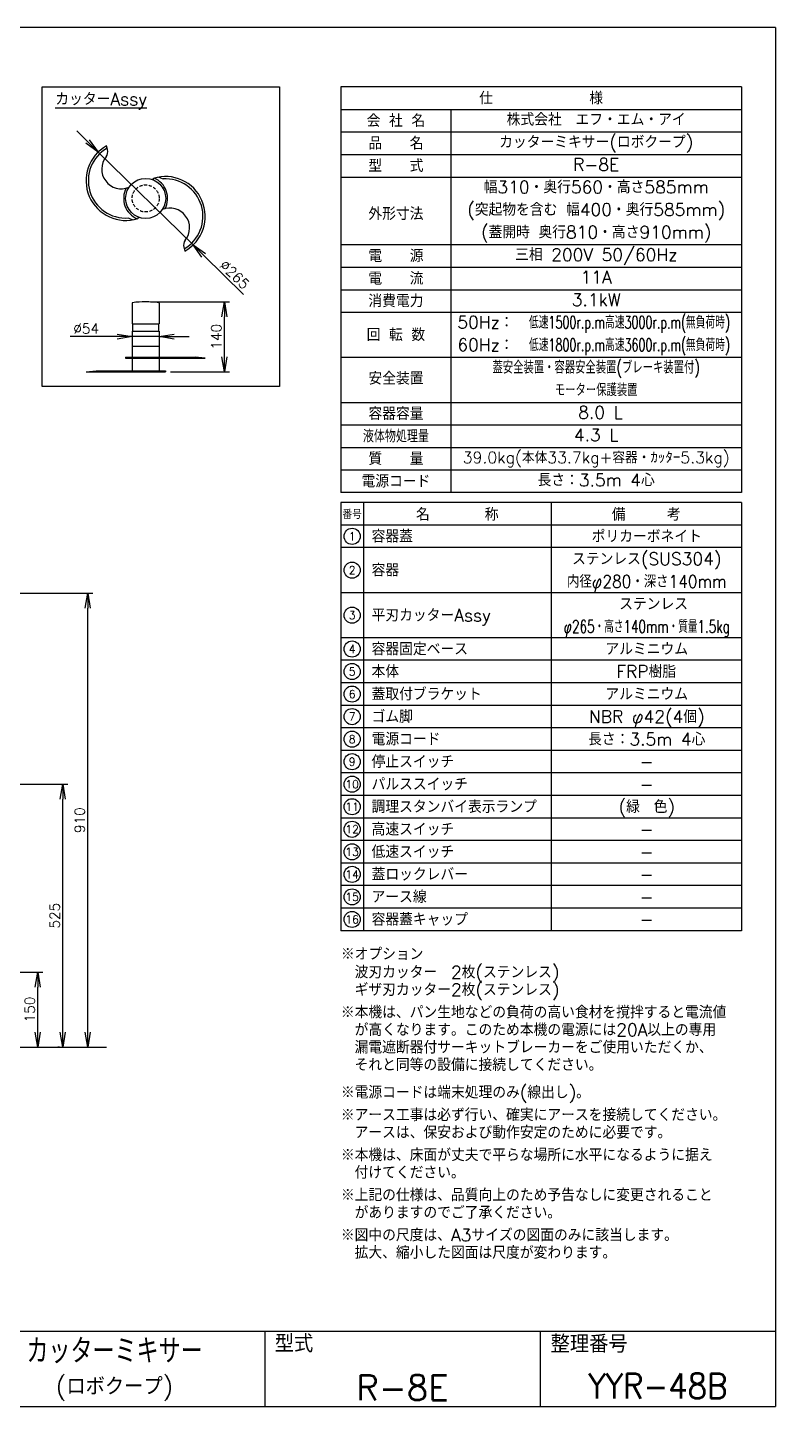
# Model space of a CAD drawing. Extents: x 230 to 4050, y 0 to 2754.
# Drawn here: x 2556 to 4050, y 0 to 2754 of the extents above; entities that cross this region are included whole.
import ezdxf
from ezdxf.enums import TextEntityAlignment as Align

# ---------------------------------------------------------------- set-up
doc = ezdxf.new("R2010")
doc.units = 0
doc.header["$PDMODE"] = 3
doc.linetypes.add('HIDDEN', pattern=[9.525, 6.35, -3.175])
doc.layers.get('0').update_dxf_attribs({"linetype": 'CONTINUOUS'})
doc.layers.get('DEFPOINTS').update_dxf_attribs({"linetype": 'CONTINUOUS'})
for name, color, linetype in [('DANMEN', 7, 'CONTINUOUS'), ('SIYOU', 7, 'CONTINUOUS'), ('SUNPOU', 7, 'CONTINUOUS'), ('WAKU', 7, 'CONTINUOUS')]:
    doc.layers.add(name, color=color, linetype=linetype)
doc.styles.get("Standard").update_dxf_attribs({"font": 'SIMPLEX.shx', "bigfont": 'extfont.shx'})
doc.dimstyles.get("Standard").update_dxf_attribs({"dimscale": 10, "dimtxt": 2, "dimasz": 3, "dimexe": 1, "dimexo": 1, "dimgap": 0.6, "dimtad": 3, "dimdec": 0, "dimzin": 0, "dimdsep": 46, "dimtxsty": 'STANDARD', "dimblk1": 'OPEN', "dimblk2": 'OPEN', "dimsah": 1, "dimcen": 1.5, "dimadec": 0, "dimazin": 0, "dimtfac": 1, "dimtdec": 0, "dimtmove": 0, "dimatfit": 0, "dimldrblk": 'DOTSMALL', "dimfxl": 1, "dimtvp": 1, "dimtolj": 1, "dimtzin": 0, "dimarcsym": 0})

# ---------------------------------------------------------------- blocks, each defined once
blk = doc.blocks.new('_OPEN')
at = {"color": 0, "linetype": 'ByBlock'}
for p, q in [((-1, 0.167), (0, 0)), ((0, 0), (-1, -0.167)), ((0, 0), (-1, 0))]:
    blk.add_line(p, q, dxfattribs=at)
blk = doc.blocks.new('*D20')
at = {"layer": 'DEFPOINTS', "color": 0}
for p in [(2315.8, 1242.5), (2626.5, 1242.5), (2630, 717.5)]:
    blk.add_point(p, dxfattribs=at)
at = {"layer": 'SUNPOU', "color": 0, "lineweight": -2}
for p, q in [((2325.8, 1242.5), (2636.5, 1242.5)), ((2626.5, 747.5), (2626.5, 1212.5)), ((2620, 717.5), (2616.5, 717.5))]:
    blk.add_line(p, q, dxfattribs=at)
at = {"layer": 'SUNPOU', "color": 0, "lineweight": -2, "xscale": 30, "yscale": 30, "zscale": 30}
for p, rotation in [((2626.5, 1242.5), 90), ((2626.5, 717.5), 270)]:
    blk.add_blockref('_OPEN', p, dxfattribs=dict(at, rotation=rotation))
at = {"layer": 'SUNPOU', "color": 0, "insert": (2610.5, 980), "char_height": 20, "attachment_point": 5, "rotation": 90}
blk.add_mtext('\\A1;525', dxfattribs=at)
blk = doc.blocks.new('_DotSmall')
at = {"color": 0, "linetype": 'ByBlock', "const_width": 0.5}
blk.add_lwpolyline([(-0.0625, 0, 1), (0.0625, 0, 1)], format="xyb", close=True, dxfattribs=at)
blk = doc.blocks.new('*D21')
at = {"layer": 'DEFPOINTS', "color": 0}
for p in [(2311, 1624), (2676.5, 1624), (2533, 717.5)]:
    blk.add_point(p, dxfattribs=at)
at = {"layer": 'SUNPOU', "color": 0, "lineweight": -2}
for p, q in [((2321, 1624), (2686.5, 1624)), ((2676.5, 747.5), (2676.5, 1594)), ((2543, 717.5), (2686.5, 717.5))]:
    blk.add_line(p, q, dxfattribs=at)
at = {"layer": 'SUNPOU', "color": 0, "lineweight": -2, "xscale": 30, "yscale": 30, "zscale": 30}
for p, rotation in [((2676.5, 1624), 90), ((2676.5, 717.5), 270)]:
    blk.add_blockref('_OPEN', p, dxfattribs=dict(at, rotation=rotation))
at = {"layer": 'SUNPOU', "color": 0, "insert": (2660.5, 1170.7), "char_height": 20, "attachment_point": 5, "rotation": 90}
blk.add_mtext('\\A1;910', dxfattribs=at)
blk = doc.blocks.new('*D26')
at = {"layer": 'DEFPOINTS', "color": 0}
for p in [(2520.4, 867.5), (2576.5, 867.5), (2514.3, 717.5)]:
    blk.add_point(p, dxfattribs=at)
at = {"layer": 'SUNPOU', "color": 0, "lineweight": -2}
for p, q in [((2530.4, 867.5), (2586.5, 867.5)), ((2576.5, 747.5), (2576.5, 837.5)), ((2524.3, 717.5), (2586.5, 717.5))]:
    blk.add_line(p, q, dxfattribs=at)
at = {"layer": 'SUNPOU', "color": 0, "lineweight": -2, "xscale": 30, "yscale": 30, "zscale": 30}
for p, rotation in [((2576.5, 867.5), 90), ((2576.5, 717.5), 270)]:
    blk.add_blockref('_OPEN', p, dxfattribs=dict(at, rotation=rotation))
at = {"layer": 'SUNPOU', "color": 0, "insert": (2560.5, 792.5), "char_height": 20, "attachment_point": 5, "rotation": 90}
blk.add_mtext('\\A1;150', dxfattribs=at)
blk = doc.blocks.new('*D12')
at = {"layer": 'DEFPOINTS', "color": 0}
for p in [(2792.1, 2206.1), (2949.3, 2206.1), (2832, 2066.1)]:
    blk.add_point(p, dxfattribs=at)
at = {"layer": 'SUNPOU', "color": 0, "lineweight": -2}
for p, q in [((2802.1, 2206.1), (2959.3, 2206.1)), ((2949.3, 2096.1), (2949.3, 2176.1)), ((2842, 2066.1), (2959.3, 2066.1))]:
    blk.add_line(p, q, dxfattribs=at)
at = {"layer": 'SUNPOU', "color": 0, "lineweight": -2, "xscale": 30, "yscale": 30, "zscale": 30}
for p, rotation in [((2949.3, 2206.1), 90), ((2949.3, 2066.1), 270)]:
    blk.add_blockref('_OPEN', p, dxfattribs=dict(at, rotation=rotation))
at = {"layer": 'SUNPOU', "color": 0, "insert": (2933.3, 2136.1), "char_height": 20, "attachment_point": 5, "rotation": 90}
blk.add_mtext('\\A1;140', dxfattribs=at)
blk = doc.blocks.new('*D13')
at = {"layer": 'DEFPOINTS', "color": 0}
for p in [(2765, 2136.3), (2819, 2136.3), (2819, 2136.3)]:
    blk.add_point(p, dxfattribs=at)
at = {"layer": 'SUNPOU', "color": 0, "lineweight": -2}
for p, q in [((2735, 2136.3), (2641.6, 2136.3)), ((2819, 2136.3), (2765, 2136.3)), ((2849, 2136.3), (2879, 2136.3))]:
    blk.add_line(p, q, dxfattribs=at)
at = {"layer": 'SUNPOU', "color": 0, "lineweight": -2, "xscale": 30, "yscale": 30, "zscale": 30}
blk.add_blockref('_OPEN', (2765, 2136.3), dxfattribs=at)
at = {"layer": 'SUNPOU', "color": 0, "lineweight": -2, "xscale": 30, "yscale": 30, "zscale": 30, "rotation": 180}
blk.add_blockref('_OPEN', (2819, 2136.3), dxfattribs=at)
at = {"layer": 'SUNPOU', "color": 0, "insert": (2673.3, 2152.3), "char_height": 20, "attachment_point": 5}
blk.add_mtext('\\A1;%%c54', dxfattribs=at)
blk = doc.blocks.new('*D34')
at = {"layer": 'DEFPOINTS', "color": 0}
for p in [(2697.5, 2505), (2886.7, 2319.5)]:
    blk.add_point(p, dxfattribs=at)
at = {"layer": 'SUNPOU', "color": 0, "lineweight": -2}
for p, q in [((2676.1, 2526.1), (2654.7, 2547.1)), ((2697.5, 2505), (2886.7, 2319.5)), ((2908.1, 2298.5), (2987.7, 2220.4))]:
    blk.add_line(p, q, dxfattribs=at)
at = {"layer": 'SUNPOU', "color": 0, "lineweight": -2, "xscale": 30, "yscale": 30, "zscale": 30}
for p, rotation in [((2697.5, 2505), 315.5472933142419), ((2886.7, 2319.5), 135.5472933142419)]:
    blk.add_blockref('_OPEN', p, dxfattribs=dict(at, rotation=rotation))
at = {"layer": 'SUNPOU', "color": 0, "insert": (2969.8, 2260.3), "char_height": 20, "attachment_point": 5, "rotation": 315.5473}
blk.add_mtext('\\A1;∅265', dxfattribs=at)

msp = doc.modelspace()

# ---------------------------------------------------------------- linework, layer by layer
at = {"color": 2}
for p, q in [((2716.1, 2509.7), (2714.1, 2517.5)), ((2805.2, 2450), (2807.5, 2452.4)), ((2818.3, 2454.9), (2826.8, 2451.3)), ((2765.9, 2369.6), (2757.4, 2373.2)), ((2779, 2374.5), (2776.7, 2372.1)), ((2868.2, 2314.8), (2870.2, 2307)), ((2765, 2203), (2765, 2162.1)), ((2792, 2206.1), (2792, 2206.1)), ((2819, 2203), (2819, 2162.1)), ((2765, 2162.1), (2819, 2162.1)), ((2766, 2162.1), (2766, 2147.1)), ((2818, 2162.1), (2818, 2147.1)), ((2765, 2147.1), (2819, 2147.1)), ((2765, 2147.1), (2765, 2095.1)), ((2819, 2147.1), (2819, 2095.1)), ((2752, 2095.1), (2891.2, 2095.1)), ((2752, 2095.1), (2752, 2093.1)), ((2752, 2093.1), (2911.2, 2093.1)), ((2765, 2117.1), (2819, 2117.1)), ((2765, 2093.1), (2765, 2068.1)), ((2819, 2093.1), (2819, 2068.1)), ((2911.2, 2093.1), (2891.2, 2095.1)), ((2673.1, 2066.1), (2693.1, 2068.1)), ((2673.1, 2066.1), (2832, 2066.1)), ((2693.1, 2068.1), (2832, 2068.1)), ((2832, 2068.1), (2832, 2066.1))]:
    msp.add_line(p, q, dxfattribs=at)
msp.add_circle((2792.1, 2412.3), 40, dxfattribs=at)
at = {"color": 2, "linetype": 'HIDDEN'}
msp.add_circle((2792.1, 2412.3), 27, dxfattribs=at)
at = {"color": 2}
for centre, radius, start, end in [((2752.6, 2447.9), 79.5, 118.9705, 287.6283), ((2752.5, 2448), 74.9, 119.8536, 273.7247), ((2700.1, 2505.7), 16.4, 322.2339, 14.1758), ((2743.8, 2470.9), 39.4, 141.0849, 292.5914), ((2831.6, 2376.6), 79.5, 298.9705, 107.6283), ((2792.1, 2412.3), 43.9, 332.0905, 67.5044), ((2831.7, 2376.6), 74.9, 299.8536, 93.7247), ((2792.1, 2412.3), 43.9, 152.0905, 247.5044), ((2840.5, 2353.6), 39.4, 321.0849, 112.5914), ((2884.1, 2318.8), 16.4, 142.2339, 194.1758), ((2766, 2203), 1, 99.0166, 180), ((2792, 2039), 167, 80.9978, 99.0166), ((2818, 2203), 1, 0, 80.9978)]:
    msp.add_arc(centre, radius, start, end, dxfattribs=at)
at = {"layer": 'DANMEN', "color": 2}
msp.add_line((576.6, 717.5), (2713.7, 717.5), dxfattribs=at)
at = {"layer": 'SIYOU', "color": 6}
for p, q in [((3982, 2635), (3182, 2635)), ((3182, 2635), (3182, 1825)), ((3982, 2635), (3982, 1825)), ((3182, 2455), (3982, 2455)), ((3982, 1825), (3182, 1825)), ((3182, 1805), (3182, 950)), ((3982, 1805), (3182, 1805)), ((3982, 1805), (3982, 950)), ((3982, 950), (3182, 950))]:
    msp.add_line(p, q, dxfattribs=at)
at = {"layer": 'SIYOU', "color": 7}
for p, q in [((3182, 2590), (3982, 2590)), ((3402, 2590), (3402, 1825)), ((3182, 2545), (3982, 2545)), ((3182, 2500), (3982, 2500)), ((3182, 2320), (3982, 2320)), ((3182, 2275), (3982, 2275)), ((3182, 2230), (3982, 2230)), ((3182, 2185), (3982, 2185)), ((3182, 2095), (3982, 2095)), ((3182, 2005), (3982, 2005)), ((3182, 1960), (3982, 1960)), ((3182, 1915), (3982, 1915)), ((3182, 1870), (3982, 1870)), ((3227, 1805), (3227, 950)), ((3602, 1805), (3602, 950)), ((3982, 1760), (3182, 1760)), ((3982, 1715), (3182, 1715)), ((3982, 1625), (3182, 1625)), ((3982, 1535), (3182, 1535)), ((3982, 1490), (3182, 1490)), ((3982, 1445), (3182, 1445)), ((3982, 1400), (3182, 1400)), ((3982, 1355), (3182, 1355)), ((3982, 1310), (3182, 1310)), ((3982, 1265), (3182, 1265)), ((3982, 1220), (3182, 1220)), ((3982, 1175), (3182, 1175)), ((3982, 1130), (3182, 1130)), ((3982, 1085), (3182, 1085)), ((3982, 1040), (3182, 1040)), ((3982, 995), (3182, 995))]:
    msp.add_line(p, q, dxfattribs=at)
msp.add_lwpolyline([(2585.4, 2635), (3059.3, 2635), (3059.3, 2036.9), (2585.4, 2036.9)], close=True, dxfattribs=at)
at = {"layer": 'SIYOU'}
for centre in [(3204.5, 1737.5), (3204.5, 1670), (3204.5, 1580), (3204.5, 1512.5), (3204.5, 1467.5), (3204.5, 1422.5), (3204.5, 1377.5), (3204.5, 1332.5), (3204.5, 1287.5), (3204.5, 1242.5), (3204.5, 1197.5), (3204.5, 1152.5), (3204.5, 1107.5), (3204.5, 1062.5), (3204.5, 1017.5), (3204.5, 972.5)]:
    msp.add_circle(centre, 16.1, dxfattribs=at)
at = {"layer": 'WAKU', "color": 6}
for p, q in [((4050, 2753.5), (230, 2753.5)), ((4050, 2753.5), (4050, 0)), ((230, 150), (4050, 150)), ((230, 0), (4050, 0))]:
    msp.add_line(p, q, dxfattribs=at)
at = {"layer": 'WAKU', "color": 7}
for p, q in [((3030, 150), (3030, 0)), ((3580, 150), (3580, 0))]:
    msp.add_line(p, q, dxfattribs=at)

# ---------------------------------------------------------------- texts
at = {"layer": 'SIYOU', "color": 1}
for s, p in [('%%UカッターAssy', (2611.7, 2598.2)), ('※オプション', (3182, 891)), ('\u3000波刃カッター\u30002枚(ステンレス)', (3182, 854.7)), ('\u3000ギザ刃カッター2枚(ステンレス)', (3182, 819.7)), ('※本機は、パン生地などの負荷の高い食材を撹拌すると電流値', (3182, 774.7)), ('\u3000が高くなります。このため本機の電源には20A以上の専用', (3182, 739.7)), ('\u3000漏電遮断器付サーキットブレーカーをご使用いただくか、', (3182, 704.7)), ('\u3000それと同等の設備に接続してください。', (3182, 669.7)), ('※電源コードは端末処理のみ(線出し)。', (3182, 614.7)), ('※アース工事は必ず行い、確実にアースを接続してください。', (3182, 569.7)), ('\u3000アースは、保安および動作安定のために必要です。', (3182, 534.7)), ('※本機は、床面が丈夫で平らな場所に水平になるように据え', (3182, 489.7)), ('\u3000付けてください。', (3182, 454.7)), ('※上記の仕様は、品質向上のため予告なしに変更されること', (3182, 409.7)), ('\u3000がありますのでご了承ください。', (3182, 374.7)), ('※図中の尺度は、A3サイズの図面のみに該当します。', (3182, 329.7)), ('\u3000拡大、縮小した図面は尺度が変わります。', (3182, 294.7))]:
    msp.add_text(s, height=25, dxfattribs=at).set_placement(p)
at = {"layer": 'SIYOU'}
for s, p in [('仕\u3000\u3000\u3000\u3000\u3000\u3000\u3000様', (3582, 2612.5)), ('会 社 名', (3292, 2567.5)), ('品\u3000\u3000名', (3292, 2522.5)), ('型\u3000\u3000式', (3292, 2477.5)), ('外形寸法', (3292, 2381.7)), ('電\u3000\u3000源', (3292, 2297.5)), ('電\u3000\u3000流', (3292, 2252.5)), ('消費電力', (3292, 2207.5)), ('回 転 数', (3292, 2140)), ('安全装置', (3292.1, 2052.9)), ('容器容量', (3292, 1982.5)), ('質\u3000\u3000量', (3292, 1892.5)), ('電源コード', (3292, 1847.5))]:
    msp.add_text(s, height=25, dxfattribs=at).set_placement(p, align=Align.MIDDLE_CENTER)
at = {"layer": 'SIYOU', "color": 1}
for s, height, p in [('株式会社\u3000エフ・エム・アイ', 25, (3692, 2570)), ('カッターミキサー(ロボクープ)', 25, (3692, 2525)), ('R-8E', 25, (3692, 2480)), ('幅310・奥行560・高さ585mm', 25, (3692, 2435)), ('(突起物を含む 幅400・奥行585mm)', 25, (3692, 2390)), ('(蓋開時 奥行810・高さ910mm)', 25, (3692, 2345)), ('三相 200V 50/60Hz', 25, (3692, 2300)), ('11A', 25, (3692, 2255)), ('3.1kW', 25, (3692, 2210)), (' 8.0 L', 25, (3692, 1985)), ('4.3 L', 25, (3692, 1940)), ('39.0kg(本体33.7kg+容器・ｶｯﾀｰ5.3kg)', 23, (3692, 1895)), ('長さ：3.5m 4心', 25, (3692, 1850)), ('ポリカーボネイト', 25, (3793, 1737.5)), ('ステンレス(SUS304)', 25, (3793, 1692.5)), ('\u3000ステンレス', 25, (3793, 1602.5)), ('アルミニウム', 25, (3793, 1512.5)), ('FRP樹脂', 25, (3792, 1467.5)), ('アルミニウム', 25, (3793, 1422.5)), ('NBR φ42(4個)', 25, (3793, 1377.5)), ('長さ：3.5m 4心', 25, (3793, 1332.5)), ('-', 25, (3793, 1287.5)), ('-', 25, (3793, 1242.5)), ('(緑\u3000色)', 25, (3793, 1197.5)), ('-', 25, (3793, 1152.5)), ('-', 25, (3793, 1107.5)), ('-', 25, (3793, 1062.5)), ('-', 25, (3793, 1017.5)), ('-', 25, (3793, 972.5))]:
    msp.add_text(s, height=height, dxfattribs=at).set_placement(p, align=Align.MIDDLE_CENTER)
for s, p in [('50Hz：', (3414.7, 2165)), ('60Hz：', (3414.7, 2120))]:
    msp.add_text(s, height=25, dxfattribs=at).set_placement(p, align=Align.MIDDLE_LEFT)
for s, width, p in [('低速1500r.p.m高速3000r.p.m(無負荷時)', 0.65, (3758.3, 2165)), ('低速1800r.p.m高速3600r.p.m(無負荷時)', 0.65, (3758.3, 2120)), ('蓋安全装置・容器安全装置(ブレーキ装置付)', 0.75, (3692, 2075)), ('モーター保護装置', 0.75, (3692, 2030)), ('内径φ280・深さ140mm', 0.9, (3793, 1647.5)), ('φ265・高さ140mm・質量1.5kg', 0.7, (3793, 1557.5))]:
    msp.add_text(s, height=25, dxfattribs=dict(at, width=width)).set_placement(p, align=Align.MIDDLE_CENTER)
at = {"layer": 'SIYOU', "width": 0.8}
msp.add_text('液体物処理量', height=25, dxfattribs=at).set_placement((3292, 1937.5), align=Align.MIDDLE_CENTER)
at = {"layer": 'SIYOU'}
for s, height, p in [('番号', 16.07, (3204.5, 1782.5)), ('名\u3000\u3000\u3000\u3000称', 25, (3414.5, 1782.5)), ('備\u3000\u3000\u3000考', 25, (3792, 1782.5)), ('1', 16.1, (3204.5, 1737.5)), ('2', 16.1, (3204.5, 1670)), ('3', 16.1, (3204.5, 1580)), ('4', 16.1, (3204.5, 1512.5)), ('5', 16.1, (3204.5, 1467.5)), ('6', 16.1, (3204.5, 1422.5)), ('7', 16.1, (3204.5, 1377.5)), ('8', 16.1, (3204.5, 1332.5)), ('9', 16.1, (3204.5, 1287.5)), ('10', 16.07, (3204.5, 1242.5)), ('11', 16.07, (3204.5, 1197.5)), ('12', 16.07, (3204.5, 1152.5)), ('13', 16.07, (3204.5, 1107.5)), ('14', 16.07, (3204.5, 1062.5)), ('15', 16.07, (3204.5, 1017.5)), ('16', 16.07, (3204.5, 972.5))]:
    msp.add_text(s, height=height, dxfattribs=at).set_placement(p, align=Align.MIDDLE)
for s, p in [('容器蓋', (3243.4, 1737.5)), ('容器', (3243.4, 1670)), ('平刃カッターAssy', (3243.4, 1580)), ('容器固定ベース', (3243.4, 1512.5)), ('本体', (3243.4, 1467.5)), ('蓋取付ブラケット', (3243.4, 1422.5)), ('ゴム脚', (3243.4, 1377.5)), ('電源コード', (3243.4, 1332.5)), ('停止スイッチ', (3243.4, 1287.5)), ('パルススイッチ', (3243.4, 1242.5)), ('調理スタンバイ表示ランプ', (3243.4, 1197.5)), ('高速スイッチ', (3243.4, 1152.5)), ('低速スイッチ', (3243.4, 1107.5)), ('蓋ロックレバー', (3243.4, 1062.5)), ('アース線', (3243.4, 1017.5)), ('容器蓋キャップ', (3243.4, 972.5))]:
    msp.add_text(s, height=25, dxfattribs=at).set_placement(p, align=Align.MIDDLE_LEFT)
at = {"layer": 'WAKU', "color": 1, "width": 0.8}
msp.add_text('カッターミキサー', height=50, dxfattribs=at).set_placement((2730, 112.5), align=Align.MIDDLE)
at = {"layer": 'WAKU'}
for s, p in [('型式', (3049.9, 108)), ('整理番号', (3600.9, 107.1))]:
    msp.add_text(s, height=35, dxfattribs=at).set_placement(p)
at = {"layer": 'WAKU', "color": 1}
for s, height, p in [('(ロボクープ)', 35, (2730, 37.5)), ('R-8E', 50, (3305, 37.5))]:
    msp.add_text(s, height=height, dxfattribs=at).set_placement(p, align=Align.MIDDLE)
at = {"layer": 'WAKU', "color": 1, "width": 0.9}
msp.add_text('YYR-48B', height=50, dxfattribs=at).set_placement((3815, 16), align=Align.CENTER)

# ---------------------------------------------------------------- dimensions: what is measured, and where the dimension line sits
at = {"layer": 'SUNPOU'}
dim = msp.add_diameter_dim_2p(p1=(2697.5, 2505), p2=(2886.7, 2319.5), dimstyle='STANDARD', dxfattribs=at)
dim.commit()
dim.dimension.update_dxf_attribs({"geometry": '*D34', "text_midpoint": (2958.6, 2248.9), "dimtype": 163})
for base, p1, p2, picture, middle in [((2949.3, 2206.1), (2832, 2066.1), (2792.1, 2206.1), '*D12', (2933.3, 2136.1)), ((2626.5, 1242.5), (2630, 717.5), (2315.8, 1242.5), '*D20', (2610.5, 980)), ((2576.5, 867.5), (2514.3, 717.5), (2520.4, 867.5), '*D26', (2560.5, 792.5))]:
    dim = msp.add_linear_dim(base=base, p1=p1, p2=p2, angle=90, dimstyle='STANDARD', dxfattribs=at)
    dim.commit()
    dim.dimension.update_dxf_attribs({"geometry": picture, "text_midpoint": middle})
dim = msp.add_linear_dim(base=(2819, 2136.3), p1=(2765, 2136.3), p2=(2819, 2136.3), text='%%c<>', dimstyle='STANDARD', dxfattribs=at)
dim.commit()
dim.dimension.update_dxf_attribs({"geometry": '*D13', "text_midpoint": (2673.3, 2136.3), "dimtype": 160})
dim = msp.add_linear_dim(base=(2676.5, 1624), p1=(2533, 717.5), p2=(2311, 1624), angle=90, text='910', dimstyle='STANDARD', dxfattribs=at)
dim.commit()
dim.dimension.update_dxf_attribs({"geometry": '*D21', "text_midpoint": (2660.5, 1170.7)})

doc.saveas('drawing.dxf')
